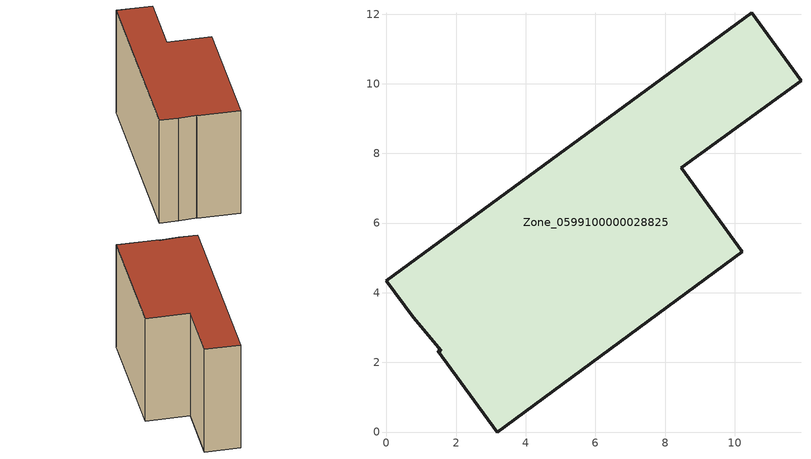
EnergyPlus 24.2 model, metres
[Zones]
Zone_0599100000028825
 floor ground (C_G): 10.22,5.17 3.17,0 1.47,2.34 1.57,2.34 0.77,3.29 0,4.34 10.48,12.03 11.9,10.09 8.46,7.58 z0
 wall outside (C_F): 11.9,10.09 10.48,12.03 0,4.34 0.77,3.29 1.57,2.34 1.47,2.34 3.17,0 10.22,5.17 8.46,7.58 11.9,10.09 z0:7.93
 roof outside (C_R): 1.47,2.34 3.17,0 10.22,5.17 8.46,7.58 11.9,10.09 10.48,12.03 0,4.34 0.77,3.29 1.57,2.34 z7.93
[BUILDING]
Pand.0599100000028825: North Axis=0; Terrain=City; Loads Convergence Tolerance Value=0.04; Temperature Convergence Tolerance Value=0.4; Solar Distribution=FullExterior; Maximum Number of Warmup Days=25; Minimum Number of Warmup Days=1
[Site:Location]
Rotterdam.The.Hague.AP_ZH_NLD Design_Conditions: Latitude=51.96; Longitude=4.45; Time Zone=1; Elevation=-4.5
[SITE:GROUNDTEMPERATURE:BUILDINGSURFACE]
18, 18, 18, 18, 18, 18, 18, 18, 18, 18, 18, 18
[MATERIAL] Thermal Absorptance=0.9; Solar Absorptance=0.7; Visible Absorptance=0.7
Name | Roughness | Thickness | Conductivity | Density | Specific Heat
G.TI.1975-1991 | MediumSmooth | 0.15 | 0.288461 | 540 | 1210
F.TI.1975-1991 | Rough | 0.3 | 0.230769 | 1920 | 840
R.TI.1975-1991 | MediumRough | 0.2 | 0.153846 | 1500 | 1000
[CONSTRUCTION]
C_G: G.TI.1975-1991
C_F: F.TI.1975-1991
C_R: R.TI.1975-1991
[ZONE]
Zone_0599100000028825: Type=1; Multiplier=1; Ceiling Height=Autocalculate; Volume=Autocalculate; Floor Area=autocalculate; Part of Total Floor Area=Yes
[ZONEINFILTRATION:DESIGNFLOWRATE]
Infil_Zone_0599100000028825: Zone or ZoneList or Space or SpaceList=Zone_0599100000028825; Schedule=AlwaysOn; Design Flow Rate Calculation Method=Flow/Area; Flow Rate per Floor Area=0.003; Constant Term Coefficient=1; Temperature Term Coefficient=0; Velocity Term Coefficient=0; Velocity Squared Term Coefficient=0
[HVACTEMPLATE:ZONE:IDEALLOADSAIRSYSTEM]
Zone_0599100000028825: Maximum Heating Supply Air Temperature=50; Minimum Cooling Supply Air Temperature=13; Maximum Heating Supply Air Humidity Ratio=0.0156; Minimum Cooling Supply Air Humidity Ratio=0.0077; Heating Limit=NoLimit; Cooling Limit=NoLimit; Dehumidification Control Type=ConstantSensibleHeatRatio; Cooling Sensible Heat Ratio=0.7; Dehumidification Setpoint=60; Humidification Control Type=None; Humidification Setpoint=30; Outdoor Air Method=None; Outdoor Air Flow Rate per Person=0.00944; Outdoor Air Flow Rate per Zone Floor Area=0; Outdoor Air Flow Rate per Zone=0; Demand Controlled Ventilation Type=None; Outdoor Air Economizer Type=NoEconomizer; Heat Recovery Type=None; Sensible Heat Recovery Effectiveness=0.7; Latent Heat Recovery Effectiveness=0.65
[ZONECONTROL:THERMOSTAT]
ThermostatControl_Zone_0599100000028825: Zone or ZoneList=Zone_0599100000028825; Control Type Schedule=DualSetpointControlType; Control 1=Thermostat_Zone_0599100000028825; Temperature Difference Between Cutout And Setpoint=0
[THERMOSTATSETPOINT:DUALSETPOINT]
Thermostat_Zone_0599100000028825: Heating Setpoint Temperature Schedule=HeatingSetpoint_Zone_0599100000028825; Cooling Setpoint Temperature Schedule=CoolingSetpoint_Zone_0599100000028825
[SCHEDULE:COMPACT]
HeatingSetpoint_Zone_0599100000028825: Through: 12/31, For: AllDays, Until: 24:00, 21
CoolingSetpoint_Zone_0599100000028825: Through: 12/31, For: AllDays, Until: 24:00, 24
DualSetpointControlType: Through: 12/31, For: AllDays, Until: 24:00, 4
AlwaysOn: Through: 12/31, For: AllDays, Until: 24:00, 1
